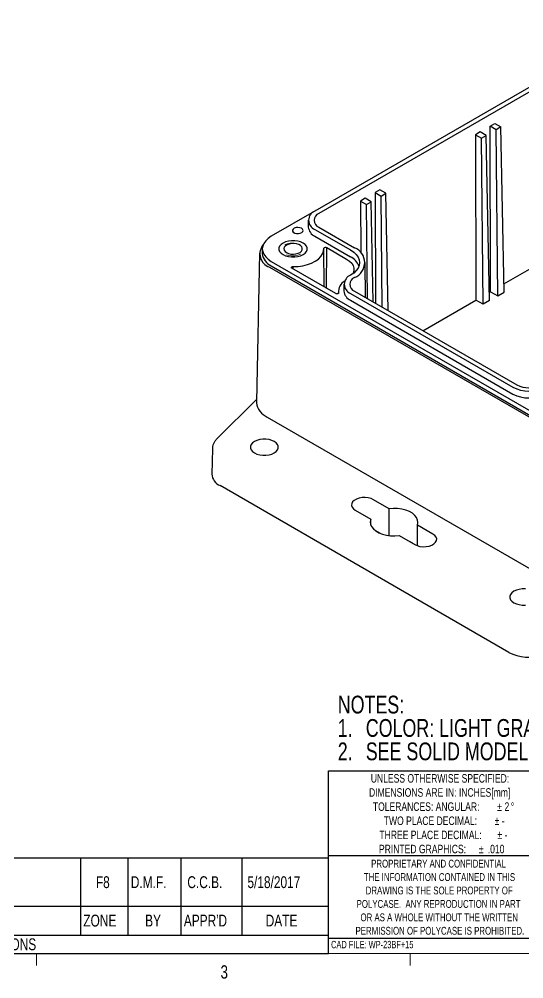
# Model space of a CAD drawing. Header units: inches. Extents: x 0.3 to 21.8, y 0.2 to 16.9.
# Drawn here: x 13.53 to 17.07, y 0.23 to 6.98 of the extents above; entities that cross this region are included whole.
import ezdxf

# ---------------------------------------------------------------- set-up
doc = ezdxf.new("R2010")
doc.units = ezdxf.units.IN
doc.header["$MEASUREMENT"] = 0
doc.linetypes.add('HIDDEN', pattern=[0.075, 0.05, -0.025])
doc.layers.add('FORMAT', color=7, linetype='Continuous')
doc.layers.add('SLD-0', color=7, linetype='Continuous')
doc.styles.add('SLDTEXTSTYLE1', font='TXT', dxfattribs={"width": 0.75})

# ---------------------------------------------------------------- blocks, each defined once
blk = doc.blocks.new('SW_NOTE_1')
at = {"layer": 'SLD-0', "color": 0, "char_height": 0.125, "attachment_point": 1, "style": 'SLDTEXTSTYLE1'}
for s, insert in [('NOTES:', (0, 0.1611)), ('1.', (0, -0.0032)), ('COLOR: LIGHT GRAY', (0.1969, -0.0032)), ('2.', (0, -0.1676)), ('SEE SOLID MODEL FOR COMPLETE PART DEFINITION.', (0.1969, -0.1676))]:
    blk.add_mtext(s, dxfattribs=dict(at, insert=insert))
blk = doc.blocks.new('SW_NOTE_2')
at = {"layer": 'FORMAT', "color": 0, "char_height": 0.06, "attachment_point": 2, "style": 'SLDTEXTSTYLE1'}
for s, insert in [('UNLESS OTHERWISE SPECIFIED:', (0.5672, 0.0773)), ('DIMENSIONS ARE IN: INCHES[mm]', (0.5648, -0.022)), ('TOLERANCES: ANGULAR:', (0.47, -0.1214)), ('%%p', (0.9859, -0.1214)), ('2', (1.0375, -0.1214)), ('%%d', (1.0774, -0.1214)), ('TWO PLACE DECIMAL:', (0.4998, -0.2208)), ('%%p', (0.9679, -0.2208)), ('-', (1.011, -0.2208)), ('THREE PLACE DECIMAL:', (0.5008, -0.3201)), ('%%p', (0.9875, -0.3201)), ('-', (1.0306, -0.3201)), ('PRINTED GRAPHICS:', (0.4443, -0.4195)), ('%%p', (0.8567, -0.4195)), ('.010', (0.9616, -0.4195))]:
    blk.add_mtext(s, dxfattribs=dict(at, insert=insert))
blk = doc.blocks.new('SW_NOTE_4')
at = {"layer": 'FORMAT', "color": 0, "char_height": 0.055, "attachment_point": 2, "style": 'SLDTEXTSTYLE1'}
for s, insert in [('PROPRIETARY AND CONFIDENTIAL', (0.5827, 0.0709)), ('THE INFORMATION CONTAINED IN THIS', (0.5892, -0.0235)), ('DRAWING IS THE SOLE PROPERTY OF', (0.5875, -0.1178)), ('POLYCASE.  ANY REPRODUCTION IN PART', (0.5832, -0.2122)), ('OR AS A WHOLE WITHOUT THE WRITTEN', (0.5874, -0.3066)), ('PERMISSION OF POLYCASE IS PROHIBITED.', (0.5923, -0.401))]:
    blk.add_mtext(s, dxfattribs=dict(at, insert=insert))
blk = doc.blocks.new('SW_TABLEANNOTATION_1')
at = {"layer": 'SLD-0', "color": 0}
for p, q in [((0, 0), (0, -0.6694)), ((4.4719, 0), (0, 0)), ((0.2775, 0), (0.2775, -0.3361)), ((2.7288, 0), (2.7288, -0.3361)), ((3.0624, 0), (3.0624, -0.3361)), ((3.4352, 0), (3.4352, -0.3361)), ((3.8628, 0), (3.8628, -0.3361)), ((4.4719, -0.6694), (4.4719, 0)), ((0, -0.3361), (4.4719, -0.3361)), ((0.2775, -0.3361), (0.2775, -0.5397)), ((2.7288, -0.3361), (2.7288, -0.5397)), ((3.0624, -0.3361), (3.0624, -0.5397)), ((3.4352, -0.3361), (3.4352, -0.5397)), ((3.8628, -0.3361), (3.8628, -0.5397)), ((0, -0.5397), (4.4719, -0.5397)), ((0, -0.6694), (4.4719, -0.6694))]:
    blk.add_line(p, q, dxfattribs=at)
at = {"layer": 'SLD-0', "color": 0, "attachment_point": 1, "style": 'SLDTEXTSTYLE1'}
for s, insert, char_height in [('1', (0.108, -0.1263), 0.0833), ('.177 WAS .157', (1.1349, -0.1263), 0.083333), ('F8', (2.8379, -0.1263), 0.08333), ('D.M.F.', (3.0834, -0.1263), 0.08333), ('C.C.B.', (3.4808, -0.1263), 0.08333), ('5/18/2017', (3.9032, -0.1263), 0.08333), ('REV.', (0.0209, -0.3961), 0.08333), ('DESCRIPTION', (1.1543, -0.3961), 0.083333), ('ZONE', (2.7497, -0.3961), 0.08333), ('BY', (3.1841, -0.3961), 0.08333), ("APPR'D", (3.4561, -0.3961), 0.08333), ('DATE', (4.0314, -0.3961), 0.08333), ('REVISIONS', (1.9634, -0.5628), 0.08333)]:
    blk.add_mtext(s, dxfattribs=dict(at, insert=insert, char_height=char_height))

msp = doc.modelspace()

# ---------------------------------------------------------------- linework, layer by layer
at = {"color": 7, "linetype": 'Continuous', "lineweight": 25}
for p, q in [((17.9399187, 6.9768009), (15.6036379, 5.6280947)), ((17.9677576, 6.9607299), (15.6314768, 5.6120237)), ((16.8350328, 6.2244553), (16.8682668, 6.2436409)), ((16.8381738, 5.0617222), (16.8350328, 6.2244553)), ((16.8770138, 6.2002202), (16.8350328, 6.2244553)), ((16.8682668, 6.2436409), (16.9102478, 6.2194058)), ((16.9102478, 6.2194058), (16.8770138, 6.2002202)), ((16.9332822, 5.0580821), (16.9102478, 6.2194058)), ((16.7654357, 6.1842777), (16.7322017, 6.1650921)), ((16.7322017, 6.1650921), (16.7353426, 5.0023591)), ((16.7322017, 6.1650921), (16.7741827, 6.140857)), ((16.8074167, 6.1600426), (16.7654357, 6.1842777)), ((16.7741827, 6.140857), (16.8074167, 6.1600426)), ((16.7860496, 4.9730866), (16.7741827, 6.140857)), ((16.8304511, 4.998719), (16.8074167, 6.1600426)), ((16.8888808, 5.0324497), (16.8770138, 6.2002202)), ((16.0609402, 5.7775811), (16.0277062, 5.7583955)), ((16.0277062, 5.7583955), (16.0298078, 4.9803993)), ((16.0277062, 5.7583955), (16.0696872, 5.7341604)), ((16.1029212, 5.753346), (16.0609402, 5.7775811)), ((16.0696872, 5.7341604), (16.1029212, 5.753346)), ((16.0776275, 4.9527936), (16.0696872, 5.7341604)), ((16.1192767, 4.92875), (16.1029212, 5.753346)), ((15.958109, 5.718218), (15.924875, 5.6990324)), ((15.924875, 5.6990324), (15.9258523, 5.3372483)), ((15.924875, 5.6990324), (15.966856, 5.6747973)), ((16.00009, 5.6939829), (15.958109, 5.718218)), ((15.966856, 5.6747973), (16.00009, 5.6939829)), ((15.9735827, 5.0128574), (15.966856, 5.6747973)), ((16.0140634, 4.9894884), (16.00009, 5.6939829)), ((15.5993808, 5.6255393), (15.2974997, 5.451267)), ((15.5575453, 5.5638556), (15.5575453, 5.5156347)), ((15.6036379, 5.4996165), (15.8542766, 5.3549259)), ((15.6314768, 5.5156876), (15.8821155, 5.3709969)), ((16.9321341, 5.1159644), (17.5426693, 5.4684188)), ((15.6036379, 5.4513956), (15.8542766, 5.306705)), ((15.2144754, 5.3325004), (15.1921271, 4.2871351)), ((15.2341425, 5.3629664), (15.2341425, 5.3308191)), ((15.6698603, 5.0950628), (15.6669887, 5.3637377)), ((15.6849079, 5.086376), (15.6870548, 5.3717023)), ((15.6870548, 5.3717023), (15.8269612, 5.2909361)), ((15.2974997, 5.2746658), (17.4690246, 4.0210711)), ((15.9597264, 5.0208564), (15.9570913, 5.2674085)), ((15.2835802, 5.234483), (17.4551052, 3.9808883)), ((15.2974997, 5.2425185), (17.4690246, 3.9889238)), ((15.7504802, 5.0485219), (15.4424851, 5.2263237)), ((15.4508175, 5.2215135), (15.4508172, 5.2379633)), ((15.7695578, 5.0663055), (15.7693866, 5.0502832)), ((15.808184, 5.1138283), (15.808184, 5.0656074)), ((15.8821155, 5.0656603), (17.0234471, 4.4067836)), ((16.829303, 5.0566012), (16.8381738, 5.0617222)), ((16.8381738, 5.0617222), (16.8888808, 5.0324497)), ((16.8888808, 5.0324497), (16.9332822, 5.0580821)), ((15.7705653, 5.052563), (15.770581, 5.0540403)), ((15.8542766, 5.0495892), (16.9956082, 4.3907125)), ((15.8542766, 5.0013683), (16.9956082, 4.3424916)), ((16.3635554, 4.7877309), (16.7353426, 5.0023591)), ((16.7860496, 4.9730866), (16.7353426, 5.0023591)), ((16.8304511, 4.998719), (16.7860496, 4.9730866)), ((15.1925142, 4.3052419), (14.9152802, 4.028038)), ((15.1924658, 4.2871261), (15.1922454, 4.2814458)), ((15.2677875, 4.1805796), (17.4393125, 2.9269849)), ((14.883177, 3.957771), (14.8793857, 3.780427)), ((16.9664931, 2.5270835), (14.9370268, 3.6986695)), ((16.1250884, 3.5367655), (16.0157893, 3.5998625)), ((15.8877306, 3.5259358), (15.9970297, 3.4628388)), ((16.1250884, 3.3479675), (16.1250884, 3.5367655)), ((15.9970297, 3.4218942), (15.9970297, 3.4628388)), ((16.0256946, 3.385187), (16.0615029, 3.3645153)), ((16.433372, 3.3587971), (16.3240729, 3.4218942)), ((16.3240729, 3.2765612), (16.3240729, 3.4218942)), ((16.1960142, 3.3479675), (16.3053133, 3.2848704))]:
    msp.add_line(p, q, dxfattribs=at)
at = {"color": 7, "linetype": 'Continuous', "lineweight": 18}
for p, q in [((21.5228799, 0.4106007), (0.5228799, 0.4106007)), ((13.6478799, 0.4106007), (13.6478799, 0.3258015)), ((16.2728799, 0.4106007), (16.2728799, 0.3258015))]:
    msp.add_line(p, q, dxfattribs=at)
at = {"color": 7, "linetype": 'Continuous', "lineweight": 25, "flags": 128}
for points in [[(15.5094292, 5.5070741), (15.4980597, 5.5115702), (15.4846446, 5.5133916), (15.4709955, 5.5122925), (15.4589559, 5.5084212), (15.4501519, 5.5023006), (15.4457723, 5.4947573), (15.4464088, 5.4868101), (15.4519753, 5.4795322), (15.4617201, 5.4739067), (15.4743271, 5.4706932), (15.4880936, 5.4703258), (15.5011604, 5.472854), (15.5117627, 5.4779365), (15.5184687, 5.4848868), (15.5203727, 5.4927663), (15.5172175, 5.5005107), (15.5094292, 5.5070741)], [(15.2974997, 5.451267), (15.2754549, 5.4363667), (15.2577194, 5.4196589), (15.2447297, 5.4015552), (15.2368057, 5.3825013), (15.2341425, 5.3629664), (15.2368057, 5.3434315), (15.2447297, 5.3243776), (15.2577194, 5.3062739), (15.2754549, 5.2895661), (15.2974997, 5.2746658)], [(15.3797467, 5.322146), (15.3972542, 5.3140861), (15.4174295, 5.3084772), (15.439261, 5.3056006), (15.4616539, 5.3056006), (15.4834853, 5.3084772), (15.5036606, 5.3140861), (15.5211681, 5.322146), (15.5351298, 5.3322528), (15.5448458, 5.3438998), (15.5498286, 5.3565028), (15.5498286, 5.36943), (15.5448458, 5.382033), (15.5351298, 5.39368), (15.5211681, 5.4037868), (15.5036606, 5.4118467), (15.4834853, 5.4174556), (15.4616539, 5.4203322), (15.439261, 5.4203322), (15.4174295, 5.4174556), (15.3972542, 5.4118467), (15.3797467, 5.4037868), (15.365785, 5.39368), (15.3560691, 5.382033), (15.3510862, 5.36943), (15.3510862, 5.3565028), (15.3560691, 5.3438998), (15.365785, 5.3322528), (15.3797467, 5.322146)], [(15.3797467, 5.322146), (15.3972542, 5.3140861), (15.4174295, 5.3084772), (15.439261, 5.3056006), (15.4616539, 5.3056006), (15.4834853, 5.3084772), (15.5036606, 5.3140861), (15.5211681, 5.322146), (15.5351298, 5.3322528), (15.5448458, 5.3438998), (15.5498286, 5.3565028), (15.5498286, 5.36943), (15.5448458, 5.382033), (15.5351298, 5.39368), (15.5211681, 5.4037868), (15.5036606, 5.4118467), (15.4834853, 5.4174556), (15.4616539, 5.4203322), (15.439261, 5.4203322), (15.4174295, 5.4174556), (15.3972542, 5.4118467), (15.3797467, 5.4037868), (15.365785, 5.39368), (15.3560691, 5.382033), (15.3510862, 5.36943), (15.3510862, 5.3565028), (15.3560691, 5.3438998), (15.365785, 5.3322528), (15.3797467, 5.322146)], [(15.4045233, 5.3364492), (15.4186196, 5.3302783), (15.4350771, 5.3265317), (15.4526753, 5.3254873), (15.470109, 5.3272225), (15.4860852, 5.3316088), (15.4994191, 5.3383206), (15.5091217, 5.3468604), (15.5144735, 5.3565946), (15.5150775, 5.3668014), (15.5108889, 5.3767238), (15.5022184, 5.3856259), (15.489709, 5.3928474), (15.4742885, 5.3978527), (15.4571006, 5.4002708), (15.4394199, 5.3999221), (15.4225579, 5.3968326), (15.4077651, 5.3912314), (15.3961385, 5.3835339), (15.3885405, 5.374311), (15.3855347, 5.3642467), (15.3873438, 5.3540875), (15.3938338, 5.3445868), (15.4045233, 5.3364492)], [(15.4508172, 5.2379633), (15.4852857, 5.2395907), (15.5188658, 5.2443652), (15.5507009, 5.252165), (15.5799789, 5.2627911), (15.6059531, 5.2759726), (15.6279609, 5.2913731), (15.6454408, 5.3085999), (15.657947, 5.3272134), (15.6651606, 5.346739), (15.6668974, 5.3666785)], [(15.6668974, 5.3666785), (15.6673155, 5.36869), (15.668739, 5.3705418), (15.6710422, 5.3720704), (15.6740218, 5.3731409), (15.6774147, 5.3736586), (15.6809213, 5.373578), (15.6842321, 5.3729061), (15.6870548, 5.3717023)], [(15.8542766, 5.3549259), (15.8763534, 5.3400038), (15.8941148, 5.3232717), (15.9071235, 5.3051416), (15.915059, 5.28606), (15.9177261, 5.2664967), (15.915059, 5.2469333), (15.9071235, 5.2278517), (15.8941148, 5.2097216), (15.8763534, 5.1929895), (15.8542766, 5.1780674)], [(15.8269612, 5.2909361), (15.8469052, 5.2772149), (15.8624189, 5.2617028), (15.873031, 5.2448713), (15.8784188, 5.2272316), (15.8784188, 5.2093199), (15.873031, 5.1916802), (15.8720788, 5.1897077)], [(15.4424851, 5.2263237), (15.4404216, 5.2279296), (15.4392537, 5.229812), (15.4390819, 5.2318091), (15.4399211, 5.233749), (15.441699, 5.235465), (15.4442627, 5.2368095), (15.4473918, 5.2376669), (15.4508172, 5.2379633)], [(15.770581, 5.0540403), (15.7703957, 5.0519558), (15.7691269, 5.0500013), (15.7668933, 5.04836), (15.7639043, 5.0471857), (15.76044, 5.0465884), (15.7568249, 5.046624), (15.753398, 5.0472893), (15.7504802, 5.0485219)], [(15.1792319, 3.928515), (15.1964636, 3.920582), (15.2163212, 3.9150614), (15.2378089, 3.9122302), (15.2598491, 3.9122302), (15.2813368, 3.9150614), (15.3011944, 3.920582), (15.3184261, 3.928515), (15.332168, 3.9384627), (15.3417309, 3.9499262), (15.3466353, 3.9623308), (15.3466353, 3.9750544), (15.3417309, 3.9874589), (15.332168, 3.9989225), (15.3184261, 4.0088701), (15.3011944, 4.0168031), (15.2813368, 4.0223237), (15.2598491, 4.025155), (15.2378089, 4.025155), (15.2163212, 4.0223237), (15.1964636, 4.0168031), (15.1792319, 4.0088701), (15.16549, 3.9989225), (15.1559271, 3.9874589), (15.1510227, 3.9750544), (15.1510227, 3.9623308), (15.1559271, 3.9499262), (15.16549, 3.9384627), (15.1792319, 3.928515)], [(16.0157893, 3.5998625), (15.9986055, 3.6076344), (15.9786992, 3.6128063), (15.9572273, 3.6150779), (15.9354376, 3.614317), (15.9145966, 3.6105679), (15.8959153, 3.6040485), (15.8804796, 3.5951376), (15.8691863, 3.5843531), (15.862692, 3.5723218), (15.861374, 3.5597429), (15.8653088, 3.5473475), (15.8742679, 3.5358558), (15.8877306, 3.5259358)], [(16.3240729, 3.4218942), (16.3277888, 3.4392824), (16.3260029, 3.4567722), (16.3187738, 3.473788), (16.3063394, 3.48977), (16.2891089, 3.5041926), (16.2676489, 3.5165812), (16.2426656, 3.5265282), (16.2149808, 3.5337064), (16.1855054, 3.5378796), (16.155209, 3.5389106), (16.1250884, 3.5367655)], [(15.9970297, 3.4628388), (15.9933138, 3.4454505), (15.9950997, 3.4279608), (16.0023288, 3.410945), (16.0147632, 3.3949629), (16.0319938, 3.3805404), (16.0534537, 3.3681518), (16.0784371, 3.3582048), (16.1061218, 3.3510266), (16.1355972, 3.3468533), (16.1658936, 3.3458223), (16.1960142, 3.3479675)], [(16.3053133, 3.2848704), (16.3224971, 3.2770986), (16.3424034, 3.2719266), (16.3638753, 3.2696551), (16.385665, 3.270416), (16.4065061, 3.2741651), (16.4251873, 3.2806845), (16.4406231, 3.2895954), (16.4519163, 3.3003798), (16.4584106, 3.3124111), (16.4597287, 3.32499), (16.4557938, 3.3373855), (16.4468347, 3.3488771), (16.433372, 3.3587971)], [(17.0832938, 2.9725028), (17.0612535, 2.9725028), (17.0397659, 2.9696715), (17.0199083, 2.964151), (17.0026765, 2.9562179), (16.9889346, 2.9462703), (16.9793717, 2.9348067), (16.9744673, 2.9224022), (16.9744673, 2.9096786), (16.9793717, 2.897274), (16.9889346, 2.8858105), (17.0026765, 2.8758628)], [(17.0026765, 2.8758628), (17.0199083, 2.8679298), (17.0397659, 2.8624093), (17.0612535, 2.859578), (17.0832938, 2.859578)]]:
    msp.add_lwpolyline(points, dxfattribs=at)
at = {"color": 7, "linetype": 'HIDDEN', "lineweight": 18, "flags": 128}
msp.add_lwpolyline([(15.5015348, 5.3262355), (15.4835974, 5.318482), (15.4625987, 5.3139606), (15.440244, 5.3130376), (15.4183444, 5.3157878), (15.3986741, 5.3219884), (15.3828266, 5.331137), (15.3720857, 5.3424924), (15.3673217, 5.3551348), (15.3689206, 5.3680399), (15.3767526, 5.3801622), (15.3901835, 5.3905196), (15.4081251, 5.3982731), (15.4291238, 5.4027944), (15.4514785, 5.4037174), (15.4733781, 5.4009673), (15.4930485, 5.3947667), (15.5088959, 5.3856181), (15.5196369, 5.3742627), (15.5244008, 5.3616203), (15.5228019, 5.3487152), (15.5149698, 5.336593), (15.5015389, 5.3262355)], dxfattribs=at)
at = {"color": 7, "linetype": 'Continuous', "lineweight": 25}
for centre, radius, start, end in [((15.6286999, 5.5638556), 0.0689548, 111.31255189, 248.68744811), ((15.6497582, 5.5638556), 0.0515206, 110.7834208, 249.2165792), ((15.6362093, 5.5234218), 0.0790485, 185.65337655, 245.66676441), ((15.3170838, 5.3287135), 0.1000094, 139.96542157, 250.42719411), ((15.3439436, 5.342723), 0.1104445, 186.18745624, 245.13268472), ((15.8414392, 5.2664967), 0.1121377, 291.2682653, 68.7317347), ((15.7982622, 5.1954125), 0.1245938, 22.14886966, 63.28348679), ((15.8579498, 5.0614075), 0.0876789, 120.58435058, 184.81997692), ((15.8793386, 5.1138283), 0.0689548, 111.31255189, 248.68744811), ((15.9003969, 5.1138283), 0.0515206, 110.7834208, 249.2165792), ((15.886848, 5.0733945), 0.0790485, 185.65337655, 245.66676441), ((17.1068857, 4.6042974), 0.2408343, 242.480539, 297.519461), ((17.1068857, 4.5678195), 0.1813686, 242.60967224, 297.39032776), ((17.1068857, 4.5560765), 0.2408343, 242.480539, 297.519461), ((15.3234593, 4.3009952), 0.1326622, 188.47411018, 245.18747166), ((14.9760557, 3.7873838), 0.09692, 184.11618734, 246.25346563), ((16.1995397, 3.1658719), 0.1573054, 52.45091358, 67.55446296), ((17.1068728, 2.8018644), 0.3085628, 242.93847718, 288.36911812)]:
    msp.add_arc(centre, radius, start, end, dxfattribs=at)
msp.add_open_spline([(14.9152802, 4.028038), (14.9121994, 4.024762), (14.904369, 4.0164356), (14.8944759, 4.0016104), (14.8867663, 3.9830853), (14.8830653, 3.968029), (14.8835185, 3.9592377), (14.8836169, 3.9573293)], degree=3, knots=[0, 0, 0, 0, 0.164991379, 0.419342728, 0.664109015, 0.927086262, 1, 1, 1, 1], dxfattribs=at)
at = {"layer": 'SLD-0', "color": 7}
for p, q in [((15.6982152, 0.4106007), (15.6982152, 1.6938209)), ((15.6982152, 1.6938209), (21.5228799, 1.6938209)), ((17.2242555, 1.0966466), (15.6982152, 1.0966466)), ((15.6982152, 0.5185416), (18.7641599, 0.5185416))]:
    msp.add_line(p, q, dxfattribs=at)

# ---------------------------------------------------------------- block references
at = {"layer": 'FORMAT', "color": 7}
for name, p in [('SW_NOTE_2', (15.9157865, 1.5943916)), ('SW_NOTE_4', (15.890054, 0.9989165))]:
    msp.add_blockref(name, p, dxfattribs=at)
at = {"layer": 'SLD-0', "color": 7}
msp.add_blockref('SW_NOTE_1', (15.7645074, 2.0613967), dxfattribs=at)
at = {"layer": 'SLD-0'}
msp.add_blockref('SW_TABLEANNOTATION_1', (11.2263508, 1.0799709), dxfattribs=at)

# ---------------------------------------------------------------- texts
at = {"color": 7, "linetype": 'Continuous', "lineweight": 0, "insert": (14.9405391, 0.3279987), "char_height": 0.09375, "attachment_point": 1, "style": 'SLDTEXTSTYLE1'}
msp.add_mtext('3', dxfattribs=at)
at = {"layer": 'FORMAT', "color": 7, "insert": (15.7174957, 0.4995797), "char_height": 0.052083333, "attachment_point": 1, "style": 'SLDTEXTSTYLE1'}
msp.add_mtext('CAD FILE: WP-23BF+15', dxfattribs=at)

doc.saveas('drawing.dxf')
